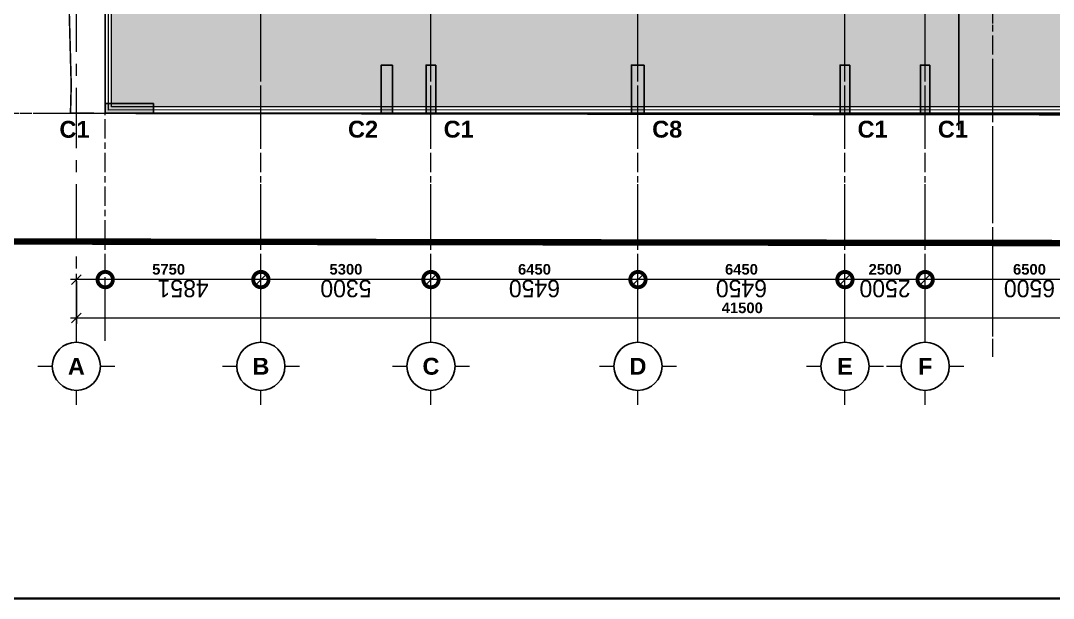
# Model space of a CAD drawing. Header units: millimetres. Extents: x -100356 to 314685, y 446 to 1273965.
# Drawn here: x 38505 to 70685, y 575492 to 593487 of the extents above; entities that cross this region are included whole.
import ezdxf
from ezdxf.enums import TextEntityAlignment as Align
from ezdxf.xclip import XClip

# ---------------------------------------------------------------- set-up
doc = ezdxf.new("R2010")
doc.units = ezdxf.units.MM
doc.header["$XCLIPFRAME"] = 2
for name, pattern in [('20180221 BF$0$Core - tb$0$HIDDEN', [0.375, 0.25, -0.125]), ('20180221 BF$0$DASHDOT', [1, 0.5, -0.25, 0, -0.25]), ('CENTER', [2, 1.25, -0.25, 0.25, -0.25]), ('CENTER2', [28.575, 19.05, -3.175, 3.175, -3.175]), ('Dash', [6, 3, -3]), ('DASHED2', [0.375, 0.25, -0.125]), ('gf$0$CENTER2', [28.575, 19.05, -3.175, 3.175, -3.175]), ('gf$0$Kume - Grid Line', [10.5, 6, -1.25, 2, -1.25]), ('Kume - Grid Line', [10.5, 6, -1.25, 2, -1.25])]:
    doc.linetypes.add(name, pattern=pattern)
doc.layers.get('DEFPOINTS').update_dxf_attribs({"lineweight": 13})
for name, color, linetype in [('20180221 BF$0$10', 1, 'Continuous'), ('20180221 BF$0$TREE', 99, 'Continuous'), ('STR', 7, 'Continuous')]:
    doc.layers.add(name, color=color, linetype=linetype)
for name, color, linetype, lineweight in [('20180221 BF$0$setback', 1, 'Continuous', 13), ('20180330-Ascent Plaza-TP-Ban ve so bo$0$KÍNH', 150, 'Continuous', 9), ('@ color hatch', 7, 'Continuous', 13), ('A-_ANOT----_D', 7, 'Continuous', 5), ('A.Axis', 251, 'CENTER2', 13), ('A.Concrete', 7, 'Continuous', 25), ('gf$0$A.Axis', 251, 'gf$0$CENTER2', 13), ('GJ', 1, 'Continuous', 13), ('KÍNH', 150, 'Continuous', 9), ('LC.HA', 250, 'Continuous', 9), ('LDIM OUT', 250, 'Continuous', 13), ('LGI', 250, 'CENTER', 9), ('luoicot', 30, 'Continuous', 13), ('net thay', 137, 'Continuous', 15), ('TEXT', 6, 'Continuous', 20), ('Text 35', 250, 'Continuous', 15), ('TXT', 1, 'Continuous', 25)]:
    doc.layers.add(name, color=color, linetype=linetype, lineweight=lineweight)
doc.layers.add('@area depoint', color=8, linetype='Continuous', lineweight=35, plot=False)
doc.styles.add('ARIAL', font='Font - TrueType - Arial Bold.ttf')
doc.styles.add('Arial_4', font='Font - TrueType - Arial.ttf', dxfattribs={"width": 0.95, "height": 540})
doc.dimstyles.new('A3_-_A4_1', dxfattribs={"dimscale": 304.8, "dimtxt": 550.940076, "dimasz": 3.149606, "dimexe": 0, "dimexo": 0.0625, "dimgap": 0, "dimtad": 1, "dimdec": 0, "dimzin": 0, "dimdsep": 46, "dimtxsty": 'Arial_4', "dimblk1": 'DOTSMALL', "dimblk2": 'DOTSMALL', "dimsah": 1, "dimcen": 0.09, "dimazin": 0, "dimtfac": 1, "dimtdec": 4, "dimtix": 1, "dimtmove": 0, "dimatfit": 3, "dimfxl": 4.92126, "dimfxlon": 1, "dimtvp": 1, "dimtolj": 1, "dimtzin": 0, "dimarcsym": 2})
doc.dimstyles.new('TL 150 OUT', dxfattribs={"dimscale": 150, "dimtxt": 2.2, "dimasz": 2, "dimexe": 1.2, "dimexo": 1.5, "dimgap": 1, "dimtad": 1, "dimdec": 0, "dimdsep": 46, "dimtxsty": 'ARIAL', "dimblk": 'OBLIQUE', "dimcen": 2, "dimdle": 1.2, "dimclrd": 256, "dimclre": 256, "dimclrt": 4, "dimaunit": 1, "dimadec": 0, "dimazin": 0, "dimtfac": 1, "dimtdec": 0, "dimtix": 1, "dimtmove": 2, "dimatfit": 3, "dimfxl": 1, "dimtolj": 1, "dimtzin": 0, "dimarcsym": 0})

# ---------------------------------------------------------------- blocks, each defined once
blk = doc.blocks.new('_Oblique')
at = {"color": 0, "linetype": 'ByBlock', "lineweight": -2}
blk.add_line((-0.5, -0.5), (0.5, 0.5), dxfattribs=at)
blk = doc.blocks.new('*D501')
at = {"layer": 'DEFPOINTS', "color": 0, "ltscale": 1000, "transparency": 16777216}
for p in [(-40950, 49084), (-34450, 49084), (-34450, 47584)]:
    blk.add_point(p, dxfattribs=at)
at = {"layer": 'LDIM OUT', "lineweight": -2, "ltscale": 1000, "transparency": 16777216}
for p, q in [((-40950, 48859), (-40950, 47404)), ((-34450, 48859), (-34450, 47404)), ((-41130, 47584), (-34270, 47584))]:
    blk.add_line(p, q, dxfattribs=at)
at = {"layer": 'LDIM OUT', "lineweight": -2, "ltscale": 1000, "transparency": 16777216, "xscale": 300, "yscale": 300, "zscale": 300, "rotation": 180}
blk.add_blockref('_Oblique', (-40950, 47584), dxfattribs=at)
at = {"layer": 'LDIM OUT', "lineweight": -2, "ltscale": 1000, "transparency": 16777216, "xscale": 300, "yscale": 300, "zscale": 300}
blk.add_blockref('_Oblique', (-34450, 47584), dxfattribs=at)
at = {"layer": 'LDIM OUT', "color": 4, "ltscale": 1000, "transparency": 16777216, "insert": (-37700, 47266), "char_height": 330, "attachment_point": 5, "rotation": 180, "style": 'ARIAL'}
blk.add_mtext('\\A1;6500', dxfattribs=at)
blk = doc.blocks.new('*D502')
at = {"layer": 'DEFPOINTS', "color": 0, "ltscale": 1000, "transparency": 16777216}
for p in [(-34450, 49084), (-31950, 49084), (-31950, 47584)]:
    blk.add_point(p, dxfattribs=at)
at = {"layer": 'LDIM OUT', "lineweight": -2, "ltscale": 1000, "transparency": 16777216}
for p, q in [((-34450, 48859), (-34450, 47404)), ((-31950, 48859), (-31950, 47404)), ((-34630, 47584), (-31770, 47584))]:
    blk.add_line(p, q, dxfattribs=at)
at = {"layer": 'LDIM OUT', "lineweight": -2, "ltscale": 1000, "transparency": 16777216, "xscale": 300, "yscale": 300, "zscale": 300, "rotation": 180}
blk.add_blockref('_Oblique', (-34450, 47584), dxfattribs=at)
at = {"layer": 'LDIM OUT', "lineweight": -2, "ltscale": 1000, "transparency": 16777216, "xscale": 300, "yscale": 300, "zscale": 300}
blk.add_blockref('_Oblique', (-31950, 47584), dxfattribs=at)
at = {"layer": 'LDIM OUT', "color": 4, "ltscale": 1000, "transparency": 16777216, "insert": (-33200, 47266), "char_height": 330, "attachment_point": 5, "rotation": 180, "style": 'ARIAL'}
blk.add_mtext('\\A1;2500', dxfattribs=at)
blk = doc.blocks.new('*D503')
at = {"layer": 'DEFPOINTS', "color": 0, "ltscale": 1000, "transparency": 16777216}
for p in [(-31950, 49084), (-25500, 49084), (-25500, 47584)]:
    blk.add_point(p, dxfattribs=at)
at = {"layer": 'LDIM OUT', "lineweight": -2, "ltscale": 1000, "transparency": 16777216}
for p, q in [((-31950, 48859), (-31950, 47404)), ((-25500, 48859), (-25500, 47404)), ((-32130, 47584), (-25320, 47584))]:
    blk.add_line(p, q, dxfattribs=at)
at = {"layer": 'LDIM OUT', "lineweight": -2, "ltscale": 1000, "transparency": 16777216, "xscale": 300, "yscale": 300, "zscale": 300, "rotation": 180}
blk.add_blockref('_Oblique', (-31950, 47584), dxfattribs=at)
at = {"layer": 'LDIM OUT', "lineweight": -2, "ltscale": 1000, "transparency": 16777216, "xscale": 300, "yscale": 300, "zscale": 300}
blk.add_blockref('_Oblique', (-25500, 47584), dxfattribs=at)
at = {"layer": 'LDIM OUT', "color": 4, "ltscale": 1000, "transparency": 16777216, "insert": (-28725, 47266), "char_height": 330, "attachment_point": 5, "rotation": 180, "style": 'ARIAL'}
blk.add_mtext('\\A1;6450', dxfattribs=at)
blk = doc.blocks.new('*D504')
at = {"layer": 'DEFPOINTS', "color": 0, "ltscale": 1000, "transparency": 16777216}
for p in [(-25500, 49084), (-19050, 49084), (-19050, 47584)]:
    blk.add_point(p, dxfattribs=at)
at = {"layer": 'LDIM OUT', "lineweight": -2, "ltscale": 1000, "transparency": 16777216}
for p, q in [((-25500, 48859), (-25500, 47404)), ((-19050, 48859), (-19050, 47404)), ((-25680, 47584), (-18870, 47584))]:
    blk.add_line(p, q, dxfattribs=at)
at = {"layer": 'LDIM OUT', "lineweight": -2, "ltscale": 1000, "transparency": 16777216, "xscale": 300, "yscale": 300, "zscale": 300, "rotation": 180}
blk.add_blockref('_Oblique', (-25500, 47584), dxfattribs=at)
at = {"layer": 'LDIM OUT', "lineweight": -2, "ltscale": 1000, "transparency": 16777216, "xscale": 300, "yscale": 300, "zscale": 300}
blk.add_blockref('_Oblique', (-19050, 47584), dxfattribs=at)
at = {"layer": 'LDIM OUT', "color": 4, "ltscale": 1000, "transparency": 16777216, "insert": (-22275, 47266), "char_height": 330, "attachment_point": 5, "rotation": 180, "style": 'ARIAL'}
blk.add_mtext('\\A1;6450', dxfattribs=at)
blk = doc.blocks.new('*D505')
at = {"layer": 'DEFPOINTS', "color": 0, "ltscale": 1000, "transparency": 16777216}
for p in [(-19050, 49084), (-13750, 49084), (-13750, 47584)]:
    blk.add_point(p, dxfattribs=at)
at = {"layer": 'LDIM OUT', "lineweight": -2, "ltscale": 1000, "transparency": 16777216}
for p, q in [((-19050, 48859), (-19050, 47404)), ((-13750, 48859), (-13750, 47404)), ((-19230, 47584), (-13570, 47584))]:
    blk.add_line(p, q, dxfattribs=at)
at = {"layer": 'LDIM OUT', "lineweight": -2, "ltscale": 1000, "transparency": 16777216, "xscale": 300, "yscale": 300, "zscale": 300, "rotation": 180}
blk.add_blockref('_Oblique', (-19050, 47584), dxfattribs=at)
at = {"layer": 'LDIM OUT', "lineweight": -2, "ltscale": 1000, "transparency": 16777216, "xscale": 300, "yscale": 300, "zscale": 300}
blk.add_blockref('_Oblique', (-13750, 47584), dxfattribs=at)
at = {"layer": 'LDIM OUT', "color": 4, "ltscale": 1000, "transparency": 16777216, "insert": (-16400, 47265), "char_height": 330, "attachment_point": 5, "rotation": 180, "style": 'ARIAL'}
blk.add_mtext('\\A1;5300', dxfattribs=at)
blk = doc.blocks.new('*D506')
at = {"layer": 'DEFPOINTS', "color": 0, "ltscale": 1000, "transparency": 16777216}
for p in [(-13750, 49084), (-8000, 49084), (-8000, 47584)]:
    blk.add_point(p, dxfattribs=at)
at = {"layer": 'LDIM OUT', "lineweight": -2, "ltscale": 1000, "transparency": 16777216}
for p, q in [((-13750, 48859), (-13750, 47404)), ((-8000, 48859), (-8000, 47404)), ((-13930, 47584), (-7820, 47584))]:
    blk.add_line(p, q, dxfattribs=at)
at = {"layer": 'LDIM OUT', "lineweight": -2, "ltscale": 1000, "transparency": 16777216, "xscale": 300, "yscale": 300, "zscale": 300, "rotation": 180}
blk.add_blockref('_Oblique', (-13750, 47584), dxfattribs=at)
at = {"layer": 'LDIM OUT', "lineweight": -2, "ltscale": 1000, "transparency": 16777216, "xscale": 300, "yscale": 300, "zscale": 300}
blk.add_blockref('_Oblique', (-8000, 47584), dxfattribs=at)
at = {"layer": 'LDIM OUT', "color": 4, "ltscale": 1000, "transparency": 16777216, "insert": (-10875, 47266), "char_height": 330, "attachment_point": 5, "rotation": 180, "style": 'ARIAL'}
blk.add_mtext('\\A1;5750', dxfattribs=at)
blk = doc.blocks.new('BLOCK TRUC')
for p, q in [((0, 500), (0, 800)), ((500, 0), (800, 0)), ((-800, 0), (-500, 0)), ((0, -800), (0, -500))]:
    blk.add_line(p, q)
at = {"lineweight": 25}
blk.add_circle((0, 0), 500, dxfattribs=at)
at = {"style": 'ARIAL'}
blk.add_attdef('1-2', text='', height=350, rotation=0, dxfattribs=at).set_placement((0, 0), align=Align.MIDDLE_CENTER)
blk = doc.blocks.new('*D508')
at = {"layer": 'DEFPOINTS', "color": 0, "ltscale": 1000, "transparency": 16777216}
for p in [(-49500, 49084), (-8000, 48784), (-8000, 47404)]:
    blk.add_point(p, dxfattribs=at)
at = {"layer": 'LDIM OUT', "lineweight": -2, "ltscale": 1000, "transparency": 16777216}
for p, q in [((-8000, 47629), (-8000, 48964)), ((-49680, 48784), (-7820, 48784)), ((-49500, 48859), (-49500, 48604))]:
    blk.add_line(p, q, dxfattribs=at)
at = {"layer": 'LDIM OUT', "lineweight": -2, "ltscale": 1000, "transparency": 16777216, "xscale": 300, "yscale": 300, "zscale": 300, "rotation": 180}
blk.add_blockref('_Oblique', (-49500, 48784), dxfattribs=at)
at = {"layer": 'LDIM OUT', "lineweight": -2, "ltscale": 1000, "transparency": 16777216, "xscale": 300, "yscale": 300, "zscale": 300}
blk.add_blockref('_Oblique', (-8000, 48784), dxfattribs=at)
at = {"layer": 'LDIM OUT', "color": 4, "ltscale": 1000, "transparency": 16777216, "insert": (-28750, 48466), "char_height": 330, "attachment_point": 5, "rotation": 180, "style": 'ARIAL'}
blk.add_mtext('\\A1;41500', dxfattribs=at)
blk = doc.blocks.new('_DotSmall')
at = {"color": 0, "linetype": 'ByBlock', "const_width": 0.5}
blk.add_lwpolyline([(-0.0625, 0, 1), (0.0625, 0, 1)], format="xyb", close=True, dxfattribs=at)
blk = doc.blocks.new('*D529')
at = {"layer": 'A.Axis', "color": 0, "lineweight": -2, "transparency": 16777216}
for p, q in [((1450, 37965), (1450, 36484)), ((7950, 37965), (7950, 36484)), ((1450, 36484), (7950, 36484))]:
    blk.add_line(p, q, dxfattribs=at)
at = {"layer": 'DEFPOINTS', "color": 0, "transparency": 16777216}
for p in [(1450, 37984), (7950, 37984), (7950, 36484)]:
    blk.add_point(p, dxfattribs=at)
at = {"layer": 'A.Axis', "color": 0, "lineweight": -2, "transparency": 16777216, "xscale": 960, "yscale": 960, "zscale": 960, "rotation": 180}
blk.add_blockref('_DotSmall', (1450, 36484), dxfattribs=at)
at = {"layer": 'A.Axis', "color": 0, "lineweight": -2, "transparency": 16777216, "xscale": 960, "yscale": 960, "zscale": 960}
blk.add_blockref('_DotSmall', (7950, 36484), dxfattribs=at)
at = {"layer": 'A.Axis', "color": 0, "transparency": 16777216, "insert": (4700, 36760), "char_height": 540, "attachment_point": 5, "style": 'Arial_4'}
blk.add_mtext('\\A1;6500', dxfattribs=at)
blk = doc.blocks.new('*D530')
at = {"layer": 'A.Axis', "color": 0, "lineweight": -2, "transparency": 16777216}
for p, q in [((7950, 37965), (7950, 36484)), ((10450, 37965), (10450, 36484)), ((7950, 36484), (10450, 36484))]:
    blk.add_line(p, q, dxfattribs=at)
at = {"layer": 'DEFPOINTS', "color": 0, "transparency": 16777216}
for p in [(7950, 37984), (10450, 37984), (10450, 36484)]:
    blk.add_point(p, dxfattribs=at)
at = {"layer": 'A.Axis', "color": 0, "lineweight": -2, "transparency": 16777216, "xscale": 960, "yscale": 960, "zscale": 960, "rotation": 180}
blk.add_blockref('_DotSmall', (7950, 36484), dxfattribs=at)
at = {"layer": 'A.Axis', "color": 0, "lineweight": -2, "transparency": 16777216, "xscale": 960, "yscale": 960, "zscale": 960}
blk.add_blockref('_DotSmall', (10450, 36484), dxfattribs=at)
at = {"layer": 'A.Axis', "color": 0, "transparency": 16777216, "insert": (9200, 36760), "char_height": 540, "attachment_point": 5, "style": 'Arial_4'}
blk.add_mtext('\\A1;2500', dxfattribs=at)
blk = doc.blocks.new('*D531')
at = {"layer": 'A.Axis', "color": 0, "lineweight": -2, "transparency": 16777216}
for p, q in [((10450, 37965), (10450, 36484)), ((16900, 37965), (16900, 36484)), ((10450, 36484), (16900, 36484))]:
    blk.add_line(p, q, dxfattribs=at)
at = {"layer": 'DEFPOINTS', "color": 0, "transparency": 16777216}
for p in [(10450, 37984), (16900, 37984), (16900, 36484)]:
    blk.add_point(p, dxfattribs=at)
at = {"layer": 'A.Axis', "color": 0, "lineweight": -2, "transparency": 16777216, "xscale": 960, "yscale": 960, "zscale": 960, "rotation": 180}
blk.add_blockref('_DotSmall', (10450, 36484), dxfattribs=at)
at = {"layer": 'A.Axis', "color": 0, "lineweight": -2, "transparency": 16777216, "xscale": 960, "yscale": 960, "zscale": 960}
blk.add_blockref('_DotSmall', (16900, 36484), dxfattribs=at)
at = {"layer": 'A.Axis', "color": 0, "transparency": 16777216, "insert": (13675, 36760), "char_height": 540, "attachment_point": 5, "style": 'Arial_4'}
blk.add_mtext('\\A1;6450', dxfattribs=at)
blk = doc.blocks.new('*D532')
at = {"layer": 'A.Axis', "color": 0, "lineweight": -2, "transparency": 16777216}
for p, q in [((16900, 37965), (16900, 36484)), ((23350, 37965), (23350, 36484)), ((16900, 36484), (23350, 36484))]:
    blk.add_line(p, q, dxfattribs=at)
at = {"layer": 'DEFPOINTS', "color": 0, "transparency": 16777216}
for p in [(16900, 37984), (23350, 37984), (23350, 36484)]:
    blk.add_point(p, dxfattribs=at)
at = {"layer": 'A.Axis', "color": 0, "lineweight": -2, "transparency": 16777216, "xscale": 960, "yscale": 960, "zscale": 960, "rotation": 180}
blk.add_blockref('_DotSmall', (16900, 36484), dxfattribs=at)
at = {"layer": 'A.Axis', "color": 0, "lineweight": -2, "transparency": 16777216, "xscale": 960, "yscale": 960, "zscale": 960}
blk.add_blockref('_DotSmall', (23350, 36484), dxfattribs=at)
at = {"layer": 'A.Axis', "color": 0, "transparency": 16777216, "insert": (20125, 36760), "char_height": 540, "attachment_point": 5, "style": 'Arial_4'}
blk.add_mtext('\\A1;6450', dxfattribs=at)
blk = doc.blocks.new('*D533')
at = {"layer": 'A.Axis', "color": 0, "lineweight": -2, "transparency": 16777216}
for p, q in [((23350, 37965), (23350, 36484)), ((28650, 37965), (28650, 36484)), ((23350, 36484), (28650, 36484))]:
    blk.add_line(p, q, dxfattribs=at)
at = {"layer": 'DEFPOINTS', "color": 0, "transparency": 16777216}
for p in [(23350, 37984), (28650, 37984), (28650, 36484)]:
    blk.add_point(p, dxfattribs=at)
at = {"layer": 'A.Axis', "color": 0, "lineweight": -2, "transparency": 16777216, "xscale": 960, "yscale": 960, "zscale": 960, "rotation": 180}
blk.add_blockref('_DotSmall', (23350, 36484), dxfattribs=at)
at = {"layer": 'A.Axis', "color": 0, "lineweight": -2, "transparency": 16777216, "xscale": 960, "yscale": 960, "zscale": 960}
blk.add_blockref('_DotSmall', (28650, 36484), dxfattribs=at)
at = {"layer": 'A.Axis', "color": 0, "transparency": 16777216, "insert": (26000, 36760), "char_height": 540, "attachment_point": 5, "style": 'Arial_4'}
blk.add_mtext('\\A1;5300', dxfattribs=at)
blk = doc.blocks.new('*D534')
at = {"layer": 'A.Axis', "color": 0, "lineweight": -2, "transparency": 16777216}
for p, q in [((28650, 37965), (28650, 36484)), ((33501, 37965), (33501, 36484)), ((28650, 36484), (33501, 36484))]:
    blk.add_line(p, q, dxfattribs=at)
at = {"layer": 'DEFPOINTS', "color": 0, "transparency": 16777216}
for p in [(28650, 37984), (33501, 37984, 0), (33501, 36484)]:
    blk.add_point(p, dxfattribs=at)
at = {"layer": 'A.Axis', "color": 0, "lineweight": -2, "transparency": 16777216, "xscale": 960, "yscale": 960, "zscale": 960, "rotation": 180}
blk.add_blockref('_DotSmall', (28650, 36484), dxfattribs=at)
at = {"layer": 'A.Axis', "color": 0, "lineweight": -2, "transparency": 16777216, "xscale": 960, "yscale": 960, "zscale": 960}
blk.add_blockref('_DotSmall', (33501, 36484), dxfattribs=at)
at = {"layer": 'A.Axis', "color": 0, "transparency": 16777216, "insert": (31075, 36760), "char_height": 540, "attachment_point": 5, "style": 'Arial_4'}
blk.add_mtext('\\A1;4851', dxfattribs=at)
blk = doc.blocks.new('SITE')
at = {"layer": 'GJ', "color": 2, "linetype": 'DASHED2', "ltscale": 200, "const_width": 50, "elevation": 0}
blk.add_lwpolyline([(-172, -63), (-42869, 0), (-42847, 879), (-42997, 6495)], dxfattribs=at)
blk = doc.blocks.new('SECTION SYMBOL 2')
at = {"layer": 'TXT', "linetype": '20180221 BF$0$Core - tb$0$HIDDEN', "ltscale": 300, "const_width": 50}
blk.add_lwpolyline([(-1200, -31832), (-1200, 11798)], dxfattribs=at)
blk = doc.blocks.new('20180221 BF$0$hientrang')
at = {"layer": '20180221 BF$0$10', "color": 1, "linetype": 'Continuous'}
blk.add_line((-113704, 94445, 0), (-110540, 43326, 0), dxfattribs=at)
at = {"layer": '20180221 BF$0$10', "color": 1}
blk.add_line((-113704, 94445, 0), (-110540, 43326, 0), dxfattribs=at)
at = {"layer": '20180221 BF$0$setback', "color": 1, "linetype": '20180221 BF$0$DASHDOT', "ltscale": 200, "const_width": 200, "elevation": 0}
blk.add_lwpolyline([(-64687, 107633), (-71608, 106512), (-73129, 105984), (-73130, 105414), (-77140, 104869), (-77250, 105249), (-77680, 105219), (-77900, 105350), (-82200, 105085), (-86230, 104910), (-87270, 104902), (-90121, 104815), (-91714, 102077), (-92674, 102048), (-92312, 95898), (-95312, 95702), (-99272, 95417), (-103263, 95232), (-108843, 94729), (-111844, 94613), (-113704, 94445), (-110540, 43326), (-98301, 45606), (-91530, 9756)], dxfattribs=at)
blk = doc.blocks.new('gf$0$grid tower-gf')
at = {"layer": 'gf$0$A.Axis', "linetype": 'gf$0$Kume - Grid Line', "lineweight": 9, "ltscale": 100}
blk.add_line((48341.2, 31299.9), (-14918.8, 31299.9), dxfattribs=at)
blk = doc.blocks.new('X-GRID')
at = {"layer": 'LGI', "ltscale": 1500}
for p, q in [((-36550, -7272.6), (-36550, 49990.7)), ((-34450, 49486.8), (-34450, -7272.6)), ((-31950, 49486.8), (-31950, -7272.6)), ((-25500, 49486.8), (-25500, -7272.6)), ((-19050, 49486.8), (-19050, -7272.6)), ((-13750, 49486.8), (-13750, -7272.6)), ((-8000, 49486.8), (-8000, -7272.6)), ((5008.8, 42400), (-57318.6, 42400))]:
    blk.add_line(p, q, dxfattribs=at)
at = {"xscale": 1.5, "yscale": 1.5, "zscale": 1.5, "rotation": 180}
for p, values in [((-34450, 50284), {'1-2': 'F'}), ((-31950, 50284), {'1-2': 'E'}), ((-25500, 50284), {'1-2': 'D'}), ((-19050, 50284), {'1-2': 'C'}), ((-13750, 50284), {'1-2': 'B'}), ((-8000, 50284), {'1-2': 'A'})]:
    blk.add_blockref('BLOCK TRUC', p, dxfattribs=at).add_auto_attribs(values)
at = {"layer": 'LDIM OUT', "ltscale": 1000}
for base, p1, p2, picture, middle in [((-8000, 48784), (-49500, 49084), (-8000, 47404), '*D508', (-28750, 48465.5)), ((-34450, 47584), (-40950, 49084), (-34450, 49084), '*D501', (-37700, 47265.5)), ((-31950, 47584), (-34450, 49084), (-31950, 49084), '*D502', (-33200, 47265.5)), ((-25500, 47584), (-31950, 49084), (-25500, 49084), '*D503', (-28725, 47265.5)), ((-19050, 47584), (-25500, 49084), (-19050, 49084), '*D504', (-22275, 47265.5)), ((-13750, 47584), (-19050, 49084), (-13750, 49084), '*D505', (-16400, 47265.4)), ((-8000, 47584), (-13750, 49084), (-8000, 49084), '*D506', (-10875, 47265.5))]:
    dim = blk.add_linear_dim(base=base, p1=p1, p2=p2, dimstyle='TL 150 OUT', override={"dimtad": 4}, dxfattribs=at)
    dim.commit()
    dim.dimension.update_dxf_attribs({"geometry": picture, "text_midpoint": middle})
blk = doc.blocks.new('A$C60262ED2')
at = {"layer": 'LC.HA'}
h = blk.add_hatch(color=256, dxfattribs=at)
h.dxf.hatch_style = 1
h.paths.add_polyline_path([(25259, 10584), (24909, 10584), (24909, 9084), (25259, 9084)])
h = blk.add_hatch(color=256, dxfattribs=at)
h.dxf.hatch_style = 1
h.paths.add_polyline_path([(26609, 10584), (26309, 10584), (26309, 9084), (26609, 9084)])
h = blk.add_hatch(color=256, dxfattribs=at)
h.dxf.hatch_style = 1
h.paths.add_polyline_path([(33107, 10584), (32707, 10584), (32707, 9084), (33107, 9084)])
h = blk.add_hatch(color=256, dxfattribs=at)
h.dxf.hatch_style = 1
h.paths.add_polyline_path([(39507, 10584), (39207, 10584), (39207, 9084), (39507, 9084)])
h = blk.add_hatch(color=256, dxfattribs=at)
h.dxf.hatch_style = 1
h.paths.add_polyline_path([(42009, 10584), (41709, 10584), (41709, 9084), (42009, 9084)])
h = blk.add_hatch(color=256, dxfattribs=at)
h.dxf.hatch_style = 1
h.paths.add_polyline_path([(17808, 9084), (17808, 9384), (16308, 9384), (16308, 9084)])
at = {"layer": 'STR', "ltscale": 1000, "elevation": 0}
for points in [[(25259, 10584), (24909, 10584), (24909, 9084), (25259, 9084)], [(26609, 10584), (26309, 10584), (26309, 9084), (26609, 9084)], [(33107, 10584), (32707, 10584), (32707, 9084), (33107, 9084)], [(39507, 10584), (39207, 10584), (39207, 9084), (39507, 9084)], [(42009, 10584), (41709, 10584), (41709, 9084), (42009, 9084)], [(17808, 9084), (17808, 9384), (16308, 9384), (16308, 9084)]]:
    blk.add_lwpolyline(points, close=True, dxfattribs=at)
at = {"rotation": 180}
blk.add_blockref('X-GRID', (7409, 51484, 0), dxfattribs=at)
at = {"layer": 'Text 35', "ltscale": 1000, "style": 'ARIAL'}
for s, p in [('C1', (14881, 8318, 0)), ('C2', (23874, 8323, 0)), ('C1', (26854, 8323, 0)), ('C8', (33352, 8323, 0)), ('C1', (39752, 8323, 0)), ('C1', (42254, 8323, 0))]:
    blk.add_text(s, height=525, dxfattribs=at).set_placement(p)
blk = doc.blocks.new('column')
at = {"layer": 'luoicot', "ltscale": 0.5}
blk.add_blockref('A$C60262ED2', (-47109, -40384, 0), dxfattribs=at)
blk = doc.blocks.new('grid tower')
at = {"layer": 'A.Axis', "linetype": 'Kume - Grid Line', "lineweight": 9, "ltscale": 100}
for p, q in [((5849.8, -18372.7), (5849.8, 38890.6)), ((7949.8, 38386.8), (7949.8, -18372.7)), ((10449.8, 38386.8), (10449.8, -18372.7)), ((16899.8, 38386.8), (16899.8, -18372.7)), ((23349.8, 38386.8), (23349.8, -18372.7)), ((28649.8, 38386.8), (28649.8, -18372.7)), ((33501, 38386.8, 0), (33501, -18372.7, 0)), ((48341.2, 31299.9), (-14918.8, 31299.9))]:
    blk.add_line(p, q, dxfattribs=at)
at = {"layer": 'A.Axis'}
for base, p1, p2, override, picture, middle in [((7949.8, 36483.9), (1449.8, 37983.9), (7949.8, 37983.9), {"dimpost": '<>', "dimfxl": 6500}, '*D529', (4699.8, 36759.7)), ((10449.8, 36483.9), (7949.8, 37983.9), (10449.8, 37983.9), {"dimpost": '<>', "dimfxl": 2499.999218}, '*D530', (9199.8, 36759.7)), ((16899.8, 36483.9), (10449.8, 37983.9), (16899.8, 37983.9), {"dimpost": '<>', "dimfxl": 6450}, '*D531', (13674.8, 36759.7)), ((23349.8, 36483.9), (16899.8, 37983.9), (23349.8, 37983.9), {"dimpost": '<>', "dimfxl": 6450}, '*D532', (20124.8, 36759.7)), ((28649.8, 36483.9), (23349.8, 37983.9), (28649.8, 37983.9), {"dimpost": '<>', "dimfxl": 5300}, '*D533', (25999.8, 36759.8)), ((33501, 36483.9), (28649.8, 37983.9), (33501, 37983.9, 0), {"dimpost": '<>', "dimfxl": 5750}, '*D534', (31075.4, 36759.7))]:
    dim = blk.add_linear_dim(base=base, p1=p1, p2=p2, dimstyle='A3_-_A4_1', override=override, dxfattribs=at)
    dim.commit()
    dim.dimension.update_dxf_attribs({"geometry": picture, "text_midpoint": middle})

msp = doc.modelspace()

# ---------------------------------------------------------------- hatches: boundary and pattern name
at = {"layer": '@ color hatch'}
h = msp.add_hatch(color=31, dxfattribs=at)
edge = h.paths.add_edge_path()
edge.add_line((42290.9, 633001.9), (42290.9, 632800.4))
edge.add_line((42290.9, 632800.4), (38141.1, 632804.9))
edge.add_line((38141.1, 632804.9), (38141.1, 630305))
edge.add_line((38141.1, 630305), (39541.1, 630305))
edge.add_line((39541.1, 630305), (39541.1, 625904.9))
edge.add_line((39541.1, 625904.9), (38141.1, 625905.3))
edge.add_line((38141.1, 625905.3), (38141.1, 621702.8))
edge.add_line((38141.1, 621702.8), (32440.7, 621701.9))
edge.add_line((32440.7, 621701.9), (32441.1, 612502))
edge.add_line((32441.1, 612502), (42140.7, 612502))
edge.add_line((42140.7, 612502), (42145.7, 621902))
edge.add_line((42145.7, 621902), (46565.7, 621902))
edge.add_line((46565.7, 621902), (46565.9, 614202.1))
edge.add_line((46565.9, 614202.1), (42398.1, 614202.1))
edge.add_line((42398.1, 614202.1), (42398.1, 612502))
edge.add_line((42398.1, 612502), (43815.9, 612502))
edge.add_line((43815.9, 612502), (43815.9, 608655.1))
edge.add_line((43815.9, 608655.1), (43815.9, 607252))
edge.add_line((43815.9, 607252), (43815.9, 602002))
edge.add_line((43815.9, 602002), (41335.5, 602002.1))
edge.add_line((41335.5, 602002.1), (41339.9, 590802))
edge.add_line((41339.9, 590802), (81540.3, 590804.9))
edge.add_line((81540.3, 590804.9), (81540.5, 596954.9))
edge.add_line((81540.5, 596954.9), (81541, 596955))
edge.add_line((81541, 596955), (81540.9, 605606.3))
edge.add_line((81540.9, 605606.3), (136487.6, 612188.1))
edge.add_line((136487.6, 612188.1), (134542.3, 628433.6))
edge.add_line((134542.3, 628433.6), (131695.4, 627410.8))
edge.add_line((131695.4, 627410.8), (132214.6, 623057))
edge.add_line((132214.6, 623057), (126157.9, 622331.5))
edge.add_line((126157.9, 622331.5), (125805.4, 625294.6))
edge.add_line((125805.4, 625294.6), (118785.3, 622772.5))
edge.add_line((118785.3, 622772.5), (118790.5, 622729.1))
edge.add_line((118790.5, 622729.1), (105873.9, 621172.8))
edge.add_line((105873.9, 621172.8), (105254.3, 626336.7))
edge.add_line((105254.3, 626336.7), (101939.4, 625470.5))
edge.add_line((101939.4, 625470.5), (102649, 622756.7))
edge.add_line((102649, 622756.7), (90071.8, 619468))
edge.add_line((90071.8, 619468), (89361.6, 622184.2))
edge.add_line((89361.6, 622184.2), (87992.1, 621826.4))
edge.add_arc((86677.6, 626857.5), 5200, 187.96459, 284.64287, ccw=False)
edge.add_line((81527.8, 626137), (81224.4, 628305))
edge.add_line((81224.4, 628305), (79894.9, 628305))
edge.add_line((79894.9, 628305), (79894.9, 633005))
edge.add_line((79894.9, 633005), (42290.9, 633001.9))
h.paths.add_polyline_path([(62190.7, 621901.9), (68940.7, 621901.9), (68940.7, 605683.8), (64840.7, 605683.8), (64840.7, 607183.8), (63470.9, 607180.7), (63470.7, 613071.9), (63540.7, 613071.9), (63540.9, 619302), (62190.8, 619302.1)], flags=16)

# ---------------------------------------------------------------- linework, layer by layer
at = {"color": 3, "linetype": 'Dash', "ltscale": 30, "const_width": 50, "elevation": 0}
msp.add_lwpolyline([(136710.4, 612010.3), (81740.8, 605425.8), (81740.2, 590605.1), (41140, 590602), (41135.4, 602202.1), (41139.7, 602202), (41139.8, 612302), (32240.9, 612302), (32240.9, 621902), (34740.9, 621902), (34741.1, 623405.1), (32240.9, 623402), (32240.9, 633002), (42090.9, 633001.9), (42090.9, 633201.9), (80094.9, 633201.9), (80094.9, 628505), (81398.4, 628505), (81725.8, 626164.7, 0.4487796), (87941.6, 622019.9), (110701.8, 627966.7)], format="xyb", dxfattribs=at)
at = {"layer": '@area depoint', "ltscale": 0.5, "elevation": 0}
msp.add_lwpolyline([(29051.7, 575491.7), (88451.7, 575491.7), (88451.7, 659491.7), (29051.7, 659491.7)], close=True, dxfattribs=at)
at = {"layer": 'KÍNH', "elevation": 0}
for points in [[(136710.4, 612010.3), (81740.8, 605425.8), (81740.2, 590605.1), (41140, 590602), (41135.4, 602202.1), (42141.7, 602202), (42141.7, 602202), (43615.9, 602202), (43615.9, 612302), (32240.9, 612302), (32240.9, 621902), (34740.9, 621902), (34741.1, 623405.1), (32240.9, 623402), (32240.9, 633002), (42090.9, 633001.9), (42090.9, 633201.9), (80094.9, 633201.9), (80094.9, 628505), (81398.4, 628505), (81725.8, 626164.7, 0.4487796), (87941.6, 622019.9), (110701.8, 627966.7)], [(136599.2, 612097.7), (81640.9, 605514.5), (81640.3, 590705.1), (41239.9, 590702), (41235.4, 602102.1), (42241.7, 602102), (42241.7, 602102), (43715.9, 602102), (43715.9, 612402), (32340.9, 612402), (32340.9, 621802), (34840.9, 621802), (34841.1, 623505.2), (32340.9, 623502.1), (32340.9, 632902), (42190.9, 632901.9), (42190.9, 633101.9), (79994.9, 633101.9), (79994.9, 628405), (81311.4, 628405), (81626.8, 626150.8, 0.4487796), (87966.8, 621923.2), (110685.9, 627859.2)], [(136488, 612185.1), (81540.9, 605603.2), (81540.3, 590805.1), (41339.9, 590802), (41335.5, 602002.1), (42341.7, 602002), (42341.7, 602002), (43815.9, 602002), (43815.9, 612502), (32440.9, 612502), (32440.9, 621702), (34940.9, 621702), (34941.1, 623605.3), (32440.9, 623602.2), (32440.9, 632802), (42290.9, 632801.9), (42290.9, 633001.9), (79894.9, 633001.9), (79894.9, 628305), (81224.4, 628305), (81527.8, 626137, 0.4487796), (87992.1, 621826.4), (110670.1, 627751.7)]]:
    msp.add_lwpolyline(points, format="xyb", dxfattribs=at)
at = {"layer": 'net thay', "ltscale": 0.5, "elevation": 0}
msp.add_lwpolyline([(155051.7, 575491.7), (155051.7, 664591.7), (29051.7, 664591.7), (29051.7, 575491.7)], close=True, dxfattribs=at)

# ---------------------------------------------------------------- block references
at = {"layer": '20180221 BF$0$TREE'}
ref = msp.add_blockref('20180221 BF$0$hientrang', (137502.3, 694113, 0), dxfattribs=dict(at, rotation=86.37342821610302))
XClip(ref).set_block_clipping_path([(-133148.1755428242, 112075.9558377523), (-124131.7889780848, -30182.5877385634), (-23551.8986045148, -23807.8059542924), (-32568.2851692542, 118450.7376220233)])
at = {"layer": '20180330-Ascent Plaza-TP-Ban ve so bo$0$KÍNH', "rotation": 180}
msp.add_blockref('gf$0$grid tower-gf', (74640.7, 621904.9, 0), dxfattribs=at)
at = {"layer": 'A-_ANOT----_D', "rotation": 180}
msp.add_blockref('grid tower', (74640.7, 621905, 0), dxfattribs=at)
at = {"layer": 'A.Concrete'}
for p in [(71940.8, 621905, 0), (71940.7, 621904.9, 0)]:
    msp.add_blockref('column', p, dxfattribs=at)
at = {"layer": 'GJ'}
msp.add_blockref('SITE', (82927, 590602.1, 0), dxfattribs=at)
at = {"layer": 'TEXT'}
msp.add_blockref('SECTION SYMBOL 2', (68942.8, 621905, 0), dxfattribs=at)

doc.saveas('drawing.dxf')
